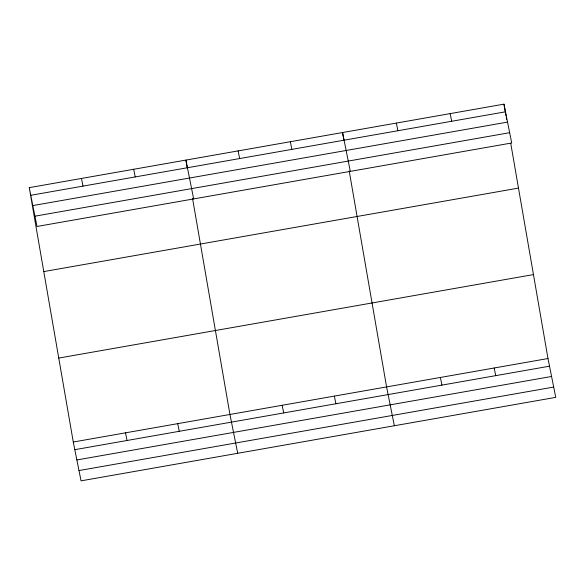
<?xml version="1.0" encoding="UTF-8"?>
<svg xmlns="http://www.w3.org/2000/svg" width="585" height="585" viewBox="0 0 585 585"><rect width="100%" height="100%" fill="white"/><g stroke="black" fill="none" stroke-linecap="round" stroke-linejoin="round"><path stroke-width="0.88" d="M29.25 187.639L503.956 104.152L511.714 142.981L37.009 226.468L29.25 187.639L73.286 442.019L81.044 480.848L555.75 397.361L547.991 358.532L510.756 143.449M30.778 195.295L505.484 111.808M32.833 205.584L507.539 122.097M34.954 216.179L509.659 132.693M43.78 271.586L518.485 188.099M58.756 358.071L533.462 274.584M73.286 442.019L547.991 358.532M74.814 449.675L549.52 366.188M76.869 459.956L551.575 376.469M78.99 470.559L553.695 387.073M450.157 113.614L451.686 121.27M494.193 367.994L495.722 375.65M396.359 123.077L397.888 130.733M440.388 377.457L441.924 385.105M350.313 171.368L342.554 132.539L343.951 140.576M394.348 425.748L386.59 386.919L349.201 170.937M290.336 141.724L291.864 149.372M334.371 396.103L335.9 403.752M238.117 150.908L239.653 158.557M282.153 405.288L283.688 412.937M193.664 198.915L185.906 160.093L187.295 168.129M237.7 453.295L229.942 414.465L192.553 198.49M133.687 169.27L135.215 176.926M177.723 423.65L179.251 431.306M81.469 178.454L82.997 186.11M125.504 432.834L127.033 440.49M503.956 104.152L505.966 115.764M506.274 117.548L506.581 119.333"/></g></svg>
